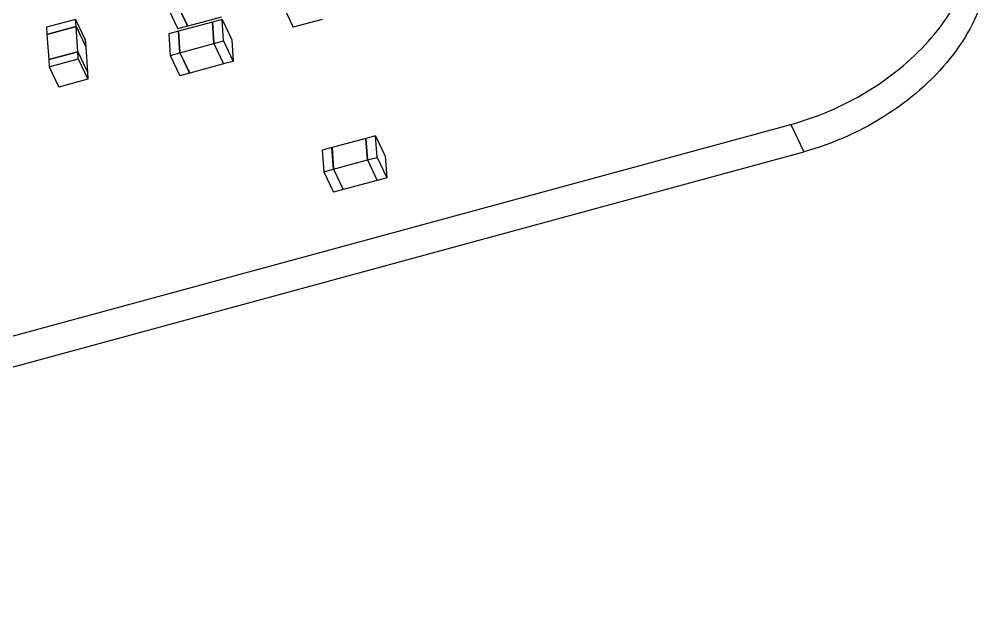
# Model space of a CAD drawing. Header units: millimetres. Extents: x 0 to 594, y 0 to 420.
# Drawn here: x 518.52 to 537.47, y 300.48 to 311.98 of the extents above; entities that cross this region are included whole.
import ezdxf

# ---------------------------------------------------------------- set-up
doc = ezdxf.new("R2010")
doc.units = ezdxf.units.MM
doc.header["$LTSCALE"] = 32.67
doc.layers.get('0').update_dxf_attribs({"linetype": 'CONTINUOUS'})

msp = doc.modelspace()

# ---------------------------------------------------------------- linework, layer by layer
at = {"color": 7, "linetype": 'CONTINUOUS'}
for p, q in [((521.621, 312.238), (521.811, 311.84)), ((521.622, 312.238), (521.812, 311.84)), ((523.682, 312.219), (523.872, 311.821)), ((521.433, 312.187), (521.622, 311.789)), ((519.619, 311.974), (519.052, 311.82)), ((519.619, 311.974), (519.809, 311.576)), ((519.629, 311.835), (519.619, 311.974)), ((521.811, 311.84), (521.622, 311.789)), ((522.294, 311.923), (521.632, 311.743)), ((521.811, 311.843), (521.811, 311.84)), ((522.474, 312.02), (521.812, 311.84)), ((522.294, 311.923), (522.295, 311.92)), ((522.323, 311.502), (522.294, 311.923)), ((522.483, 311.974), (522.295, 311.923)), ((522.295, 311.923), (522.324, 311.502)), ((522.483, 311.974), (522.673, 311.576)), ((522.513, 311.553), (522.483, 311.974)), ((524.439, 311.976), (523.872, 311.821)), ((519.052, 311.82), (519.061, 311.68)), ((519.061, 311.68), (519.629, 311.835)), ((519.629, 311.834), (519.061, 311.68)), ((519.061, 311.68), (519.061, 311.68)), ((519.061, 311.68), (519.095, 311.189)), ((519.629, 311.835), (519.818, 311.437)), ((519.629, 311.834), (519.819, 311.436)), ((519.663, 311.343), (519.629, 311.834)), ((521.631, 311.742), (521.442, 311.691)), ((521.442, 311.691), (521.471, 311.27)), ((521.631, 311.742), (521.632, 311.74)), ((521.66, 311.322), (521.631, 311.742)), ((521.632, 311.743), (521.661, 311.322)), ((519.809, 311.576), (519.818, 311.437)), ((521.661, 311.322), (522.323, 311.502)), ((522.323, 311.502), (522.513, 311.104)), ((522.324, 311.502), (522.513, 311.553)), ((522.324, 311.502), (522.514, 311.104)), ((522.513, 311.553), (522.702, 311.155)), ((522.673, 311.576), (522.702, 311.155)), ((519.095, 311.189), (519.663, 311.343)), ((519.663, 311.342), (519.095, 311.188)), ((519.663, 311.343), (519.852, 310.945)), ((519.663, 311.342), (519.852, 310.944)), ((519.672, 311.202), (519.663, 311.342)), ((519.818, 311.437), (519.818, 311.436)), ((519.819, 311.436), (519.852, 310.945)), ((521.471, 311.27), (521.66, 311.322)), ((521.471, 311.27), (521.661, 310.872)), ((521.66, 311.322), (521.85, 310.924)), ((521.661, 311.322), (521.851, 310.924)), ((519.095, 311.189), (519.095, 311.188)), ((519.095, 311.188), (519.105, 311.048)), ((519.105, 311.048), (519.672, 311.202)), ((519.672, 311.202), (519.862, 310.804)), ((522.513, 311.104), (521.851, 310.924)), ((522.513, 311.106), (522.513, 311.104)), ((522.702, 311.155), (522.514, 311.104)), ((519.105, 311.048), (519.295, 310.65)), ((519.852, 310.945), (519.852, 310.945)), ((519.852, 310.944), (519.862, 310.804)), ((521.85, 310.924), (521.661, 310.872)), ((521.85, 310.926), (521.85, 310.924)), ((519.862, 310.804), (519.295, 310.65)), ((501.084, 301.084), (533.6, 309.922)), ((533.6, 309.922), (533.855, 309.387)), ((525.295, 309.648), (524.633, 309.468)), ((525.295, 309.648), (525.296, 309.646)), ((525.324, 309.227), (525.295, 309.648)), ((525.484, 309.699), (525.296, 309.648)), ((525.296, 309.648), (525.325, 309.227)), ((525.484, 309.699), (525.674, 309.301)), ((525.513, 309.279), (525.484, 309.699)), ((501.081, 300.479), (533.855, 309.387)), ((524.632, 309.468), (524.443, 309.416)), ((524.443, 309.416), (524.472, 308.996)), ((524.632, 309.468), (524.633, 309.465)), ((524.661, 309.047), (524.632, 309.468)), ((524.633, 309.468), (524.662, 309.047)), ((524.662, 309.047), (525.324, 309.227)), ((525.324, 309.227), (525.514, 308.829)), ((525.325, 309.227), (525.513, 309.279)), ((525.325, 309.227), (525.515, 308.829)), ((525.513, 309.279), (525.703, 308.881)), ((525.674, 309.301), (525.703, 308.881)), ((524.472, 308.996), (524.661, 309.047)), ((524.472, 308.996), (524.662, 308.598)), ((524.661, 309.047), (524.85, 308.649)), ((524.662, 309.047), (524.851, 308.649)), ((525.514, 308.829), (524.851, 308.649)), ((525.513, 308.832), (525.514, 308.829)), ((525.703, 308.881), (525.515, 308.829)), ((524.85, 308.649), (524.662, 308.598)), ((524.85, 308.652), (524.85, 308.649))]:
    msp.add_line(p, q, dxfattribs=at)
for points, knots in [([(533.6, 309.922), (534.119, 310.064), (535.106, 310.489), (536.137, 311.316), (536.74, 312.105), (537.047, 312.712), (537.207, 313.323), (537.206, 313.729), (537.178, 313.921)], [0, 0, 0, 0, 0.279202, 0.549682, 0.675307, 0.792066, 0.899806, 1, 1, 1, 1]), ([(537.271, 313.919), (537.361, 313.732), (537.478, 313.31), (537.443, 312.634), (537.209, 311.943), (536.637, 311.02), (535.535, 310.04), (534.439, 309.546), (533.855, 309.387)], [0, 0, 0, 0, 0.098577, 0.20273, 0.316192, 0.440202, 0.71338, 1, 1, 1, 1])]:
    msp.add_open_spline(points, degree=3, knots=knots, dxfattribs=at)

doc.saveas('drawing.dxf')
